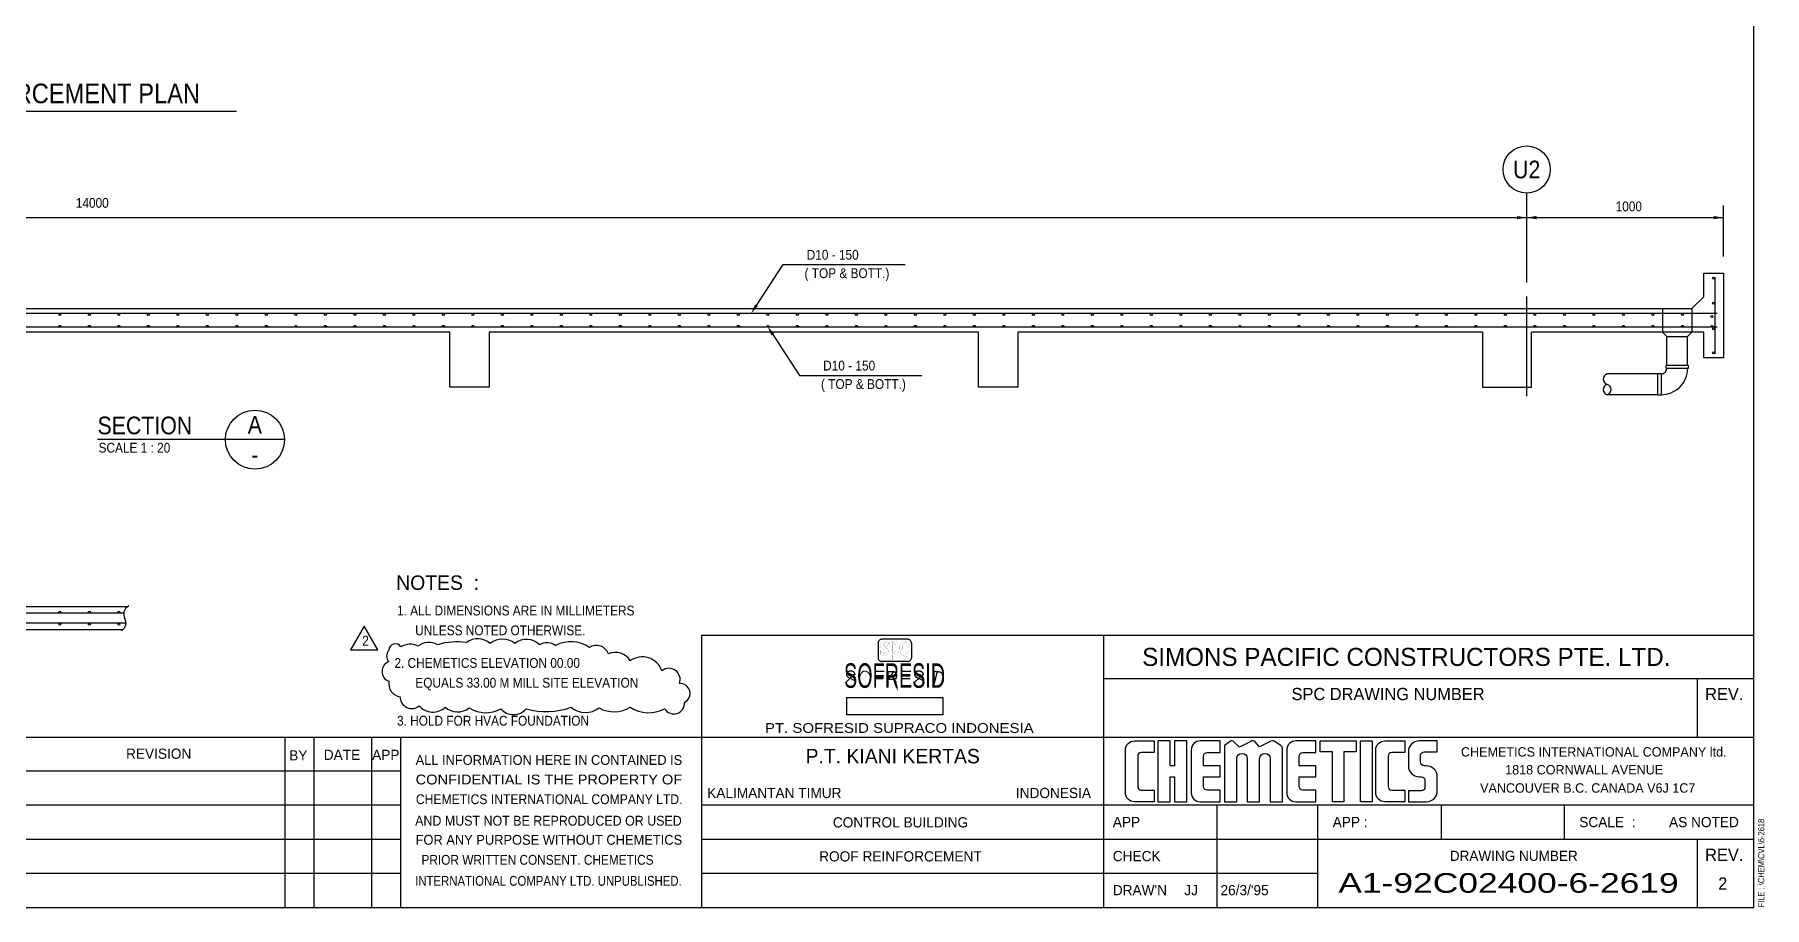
# Model space of a CAD drawing. Extents: x 150 to 41959, y 150 to 29473.
# Drawn here: x 19970 to 41959, y 150 to 11250 of the extents above; entities that cross this region are included whole.
import ezdxf
from ezdxf.enums import TextEntityAlignment as Align

# ---------------------------------------------------------------- set-up
doc = ezdxf.new("R2010")
doc.units = 0
doc.header["$LTSCALE"] = 500
for name, pattern in [('CENTER', [0]), ('HIDDEN', [0]), ('HIDDEN2', [0])]:
    doc.linetypes.add(name, pattern=pattern)
doc.layers.get('0').update_dxf_attribs({"linetype": 'CONTINUOUS'})
for name, color, linetype in [('AS', 6, 'CENTER'), ('BAR', 1, 'CONTINUOUS'), ('DIM', 2, 'CONTINUOUS'), ('FORM', 1, 'CONTINUOUS')]:
    doc.layers.add(name, color=color, linetype=linetype)

msp = doc.modelspace()

# ---------------------------------------------------------------- linework, layer by layer
at = {"color": 0}
for p, q in [((41187.27558617623, 7914.480502722369), (41187.27558617623, 8214.48050272236)), ((41187.27558617623, 8214.48050272236), (41437.27558617623, 8214.48050272236)), ((41437.27558617623, 8214.48050272236), (41437.27558617623, 7139.48050272236)), ((1837.275586176263, 7764.48050272236), (41037.27558617623, 7764.480502722369)), ((41037.27558617623, 7764.480502722369), (41187.27558617623, 7914.480502722369)), ((25249.77558617626, 7464.48050272236), (18624.77558617626, 7464.480502722357)), ((25249.77558617626, 6764.480502722342), (25249.77558617626, 7464.48050272236)), ((25749.77558617626, 7464.480502722363), (25749.77558617626, 6764.480502722342)), ((31968.52558617629, 7464.480502722365), (25749.77558617626, 7464.480502722363)), ((31968.52558617629, 6764.480502722342), (31968.52558617629, 7464.480502722365)), ((32468.52558617629, 7464.480502722365), (32468.52558617629, 6764.480502722342)), ((38374.77558617634, 7464.480502722367), (32468.52558617629, 7464.480502722365)), ((38374.77558617634, 7464.480502722367), (38374.77558617634, 6764.480502722342)), ((41187.27558617623, 7464.480502722369), (38999.77558617634, 7464.480502722369)), ((38999.77558617634, 6764.480502722342), (38999.77558617634, 7464.480502722369)), ((41187.27558617623, 7139.48050272236), (41187.27558617623, 7464.480502722369)), ((41437.27558617623, 7139.48050272236), (41187.27558617623, 7139.48050272236)), ((25749.77558617626, 6764.480502722342), (25249.77558617626, 6764.480502722342)), ((32468.52558617629, 6764.480502722342), (31968.52558617629, 6764.480502722342)), ((38374.77558617634, 6764.480502722342), (38999.77558617634, 6764.480502722342)), ((4062.275586176264, 3977.963091569843), (21158.76531534959, 3977.963091569847)), ((21086.29881067746, 3677.963091569829), (19249.77558617626, 3677.963091569828))]:
    msp.add_line(p, q, dxfattribs=at)
at = {"color": 0, "linetype": 'HIDDEN2'}
for p, q in [((40662.27558617626, 7764.48050272236), (40662.27558617626, 7464.480502722351)), ((41037.27558617626, 7764.48050272236), (41037.27558617626, 7464.480502722351))]:
    msp.add_line(p, q, dxfattribs=at)
at = {"color": 0, "linetype": 'HIDDEN'}
for p, q in [((40662.27558617626, 7464.480502722351), (40717.21744761225, 7409.538641286358)), ((40717.21744761225, 7047.009808894954), (40717.21744761225, 7409.538641286358)), ((40717.21744761225, 7409.538641286358), (40982.33372474028, 7409.538641286359)), ((41037.27558617626, 7464.480502722351), (40982.33372474028, 7409.538641286359)), ((40982.33372474028, 7047.009808894914), (40982.33372474028, 7409.538641286359)), ((40711.17037910678, 7004.822308894954), (40711.17037910678, 7047.009808894954)), ((40711.17037910678, 7047.009808894954), (40988.40844908082, 7047.009808894954)), ((40988.40844908082, 7047.009808894954), (40988.40844908082, 7004.822308894954)), ((40604.71744761225, 6934.509808894913), (39960.59712699214, 6934.509808894913)), ((40604.71744761225, 6663.346440389446), (40604.71744761225, 6940.556877400422)), ((40604.71744761225, 6940.556877400422), (40646.90494761225, 6940.556877400422)), ((40646.90494761225, 6940.556877400422), (40646.90494761225, 6663.346440389446)), ((40988.40844908082, 7004.822308894954), (40711.17037910678, 7004.822308894954)), ((40604.71744761225, 6669.393508894914), (39960.59712699214, 6669.393508894914)), ((40646.90494761225, 6663.346440389446), (40604.71744761225, 6663.346440389446))]:
    msp.add_line(p, q, dxfattribs=at)
at = {"color": 0}
msp.add_lwpolyline([(21168.68706444772, 3986.603260568746), (21127.48267415142, 3950.721190569244), (21104.7491639653, 3907.771490204653), (21104.06150840273, 3868.145337106069), (21115.01258660612, 3830.057863555222), (21127.19527771785, 3791.724201833842), (21130.20246088033, 3751.35948422366), (21113.62701523595, 3707.178843006404), (21076.57276740432, 3667.56527483359)], dxfattribs=at)
msp.add_lwpolyline([(24160.51795748747, 3725.583744971025), (23987.31287673058, 3425.583744971025), (24333.72303824436, 3425.583744971025)], close=True, dxfattribs=at)
at = {"color": 0, "linetype": 'HIDDEN'}
for centre, radius, start, end in [((39979.93175473549, 6868.230733894916), 69.04160783780539, 106.2627786709059, 253.7372213290951), ((40646.90494761225, 7004.822308894954), 70.3125, 270, 5.088887490341627e-14), ((40646.90494761225, 7004.822308894954), 335.4288, 270, 5.088887490341627e-14), ((39979.93175473549, 6735.672583894913), 69.04160783780802, 106.2627786709043, 253.7372213290945), ((39941.26249924878, 6735.672583894913), 69.04160783780802, 286.2627786709055, 73.73722132909573)]:
    msp.add_arc(centre, radius, start, end, dxfattribs=at)
at = {"layer": 'AS', "color": 0}
msp.add_line((38937.27558617626, 6650.116328805521), (38937.27558617626, 7920.065685733412), dxfattribs=at)
at = {"layer": 'BAR', "color": 0}
for p, q in [((41333.14479089761, 7189.480502722361), (41333.14479089761, 8164.480502722359)), ((41358.14479089761, 7701.980502722377), (1516.406381454915, 7701.980502722369)), ((41358.14479089762, 7526.980502722344), (1516.406381454915, 7526.98050272234)), ((21104.44880130909, 3890.463091569849), (3916.406381454916, 3890.463091569846)), ((21129.15173804483, 3765.463091569824), (3916.406381454915, 3765.463091569823))]:
    msp.add_line(p, q, dxfattribs=at)
for centre in [(41312.27558617626, 8151.980502722359), (20291.40638145492, 7689.480502722379), (20666.40638145492, 7689.480502722379), (21041.40638145492, 7689.480502722379), (21416.40638145492, 7689.480502722379), (21791.40638145492, 7689.480502722379), (22166.40638145492, 7689.480502722379), (22541.40638145492, 7689.480502722379), (22916.40638145492, 7689.480502722379), (23291.40638145492, 7689.480502722379), (23666.40638145492, 7689.480502722379), (24041.40638145492, 7689.480502722379), (24416.40638145492, 7689.480502722379), (24791.40638145492, 7689.480502722379), (25166.40638145492, 7689.480502722379), (25541.40638145492, 7689.480502722379), (25916.40638145492, 7689.480502722379), (26291.40638145492, 7689.480502722379), (26666.40638145492, 7689.480502722379), (27041.40638145492, 7689.480502722379), (27416.40638145492, 7689.480502722379), (27791.40638145492, 7689.480502722379), (28166.40638145492, 7689.480502722379), (28541.40638145492, 7689.480502722379), (28916.40638145492, 7689.480502722379), (29291.40638145492, 7689.480502722379), (29666.40638145492, 7689.480502722379), (30041.40638145492, 7689.480502722379), (30416.40638145492, 7689.480502722379), (30791.40638145492, 7689.480502722379), (31166.40638145492, 7689.480502722379), (31541.40638145492, 7689.480502722379), (31916.40638145492, 7689.480502722379), (32291.40638145492, 7689.480502722379), (32666.40638145492, 7689.480502722379), (33041.40638145492, 7689.480502722379), (33416.40638145492, 7689.480502722379), (33791.40638145492, 7689.480502722379), (34166.40638145492, 7689.480502722379), (34541.40638145492, 7689.480502722379), (34916.40638145492, 7689.480502722379), (35291.40638145492, 7689.480502722379), (35666.40638145492, 7689.480502722379), (36041.40638145492, 7689.480502722379), (36416.40638145492, 7689.480502722379), (36791.40638145492, 7689.480502722379), (37166.40638145492, 7689.480502722379), (37541.40638145492, 7689.480502722379), (37916.40638145492, 7689.480502722379), (38291.40638145492, 7689.480502722379), (38666.40638145492, 7689.480502722379), (39041.40638145492, 7689.480502722379), (39416.40638145492, 7689.480502722379), (39791.40638145492, 7689.480502722379), (40166.40638145492, 7689.480502722379), (40541.40638145492, 7689.480502722379), (40916.40638145492, 7689.480502722379), (41312.27558617626, 7835.313836055692), (20291.40638145492, 7539.480502722341), (20666.40638145492, 7539.480502722341), (21041.40638145492, 7539.480502722341), (21416.40638145492, 7539.480502722341), (21791.40638145492, 7539.480502722341), (22166.40638145492, 7539.480502722341), (22541.40638145492, 7539.480502722341), (22916.40638145492, 7539.480502722341), (23291.40638145492, 7539.480502722341), (23666.40638145492, 7539.480502722341), (24041.40638145492, 7539.480502722341), (24416.40638145492, 7539.480502722341), (24791.40638145492, 7539.480502722341), (25166.40638145492, 7539.480502722341), (25541.40638145492, 7539.480502722341), (25916.40638145492, 7539.480502722341), (26291.40638145492, 7539.480502722341), (26666.40638145492, 7539.480502722341), (27041.40638145492, 7539.480502722341), (27416.40638145492, 7539.480502722341), (27791.40638145492, 7539.480502722341), (28166.40638145492, 7539.480502722341), (28541.40638145492, 7539.480502722341), (28916.40638145492, 7539.480502722341), (29291.40638145492, 7539.480502722341), (29666.40638145492, 7539.480502722341), (30041.40638145492, 7539.480502722341), (30416.40638145492, 7539.480502722341), (30791.40638145492, 7539.480502722341), (31166.40638145492, 7539.480502722341), (31541.40638145492, 7539.480502722341), (31916.40638145492, 7539.480502722341), (32291.40638145492, 7539.480502722341), (32666.40638145492, 7539.480502722341), (33041.40638145492, 7539.480502722341), (33416.40638145492, 7539.480502722341), (33791.40638145492, 7539.480502722341), (34166.40638145492, 7539.480502722341), (34541.40638145492, 7539.480502722341), (34916.40638145492, 7539.480502722341), (35291.40638145492, 7539.480502722341), (35666.40638145492, 7539.480502722341), (36041.40638145492, 7539.480502722341), (36416.40638145492, 7539.480502722341), (36791.40638145492, 7539.480502722341), (37166.40638145492, 7539.480502722341), (37541.40638145492, 7539.480502722341), (37916.40638145492, 7539.480502722341), (38291.40638145492, 7539.480502722341), (38666.40638145492, 7539.480502722341), (39041.40638145492, 7539.480502722341), (39416.40638145492, 7539.480502722341), (39791.40638145492, 7539.480502722341), (40166.40638145492, 7539.480502722341), (40541.40638145492, 7539.480502722341), (40916.40638145492, 7539.480502722341), (41291.40638145493, 7664.48050272237), (41291.40638145492, 7539.480502722341), (41312.27558617626, 7508.119256627668), (41312.27558617626, 7201.98050272236), (20291.40638145492, 3902.963091569849), (20291.40638145492, 3752.963091569824), (20666.40638145492, 3902.963091569849), (20666.40638145492, 3752.963091569824), (21041.40638145492, 3902.963091569849), (21041.40638145492, 3752.963091569824)]:
    msp.add_circle(centre, 12.5, dxfattribs=at)
at = {"layer": 'DIM', "color": 0}
for p, q in [((17562.14218187347, 10275.91040276685), (22537.75241475295, 10275.91040276685)), ((38937.27558617626, 8096.447580206544), (38937.27558617626, 9234.458336071148)), ((41437.27558617626, 8428.054249203167), (41437.27558617626, 9076.353058249619)), ((3937.275586176263, 8922.008382030248), (38937.27558617626, 8922.008382030248)), ((38937.27558617626, 8922.008382030246), (41437.27558617626, 8922.008382030244)), ((29146.2996854236, 7805.815986822814), (29485.32074656181, 8324.865856219698)), ((29485.32074656181, 8324.865856219694), (31038.30344752069, 8324.865856219694)), ((29355.54471824583, 7434.485968643269), (29694.56577938403, 6915.436099246385)), ((29694.56577938403, 6915.436099246389), (31247.54848034291, 6915.436099246389)), ((23145.47611794033, 6099.195534131731), (20770.47611794036, 6099.195534131731))]:
    msp.add_line(p, q, dxfattribs=at)
msp.add_lwpolyline([(25092.19590759807, 3490.215251235187, 0.3003780557165286), (24841.8943132544, 3472.346211922182, 0.2669541862038074), (24627.35015943792, 3463.411766905989, 0.7724381192157396), (24475.38140420736, 3418.739243263787, 0.4269539126121379), (24475.38140420736, 3275.787301961298, 0.7049765047897139), (24475.38140420736, 3025.62142334202, 0.4266688699599962), (24618.41087270812, 2829.062513381135, 0.6452864390875871), (24859.77308245266, 2712.914056407844, 0.4189865758567213), (25190.52864884184, 2695.04501709484, 0.3521471233130596), (25494.46625717229, 2686.110572078646, 0.2748381893966583), (25896.73650887719, 2677.176052422144, 0.4681794825138518), (26218.55278853657, 2677.176052422144, 0.1577342880766437), (26790.67056467029, 2695.04501709484, 0.3391265874807496), (27148.24418698753, 2686.110572078646, 0.2638735107325644), (27541.57515196262, 2695.04501709484, 0.276835198223884), (27979.60284419471, 2677.176052422144, 0.8085075900956892), (28229.90434066904, 2757.586505409737, 0.8317352039918332), (28167.32903995246, 2998.817939012823, 0.7590355186934195), (27943.84550153686, 3159.638844988006, 0.5091337031428722), (27541.57515196262, 3284.721821617801, 0.3887762156125421), (27264.45559956023, 3374.066794261895, 0.4888178532274101), (27023.0933898157, 3454.477247249487, 0.2822153957428177), (26594.00508218274, 3481.280731578684, 0.2796560905458511), (26388.40021509606, 3490.215251235187, 0.3718653281918703), (26075.52332003581, 3508.084215907881, 0.3370235507327127), (25762.64642497556, 3508.084215907881, 0.3521472821067212), (25458.7088166451, 3517.018735564384, 0.1166813310357719), (25092.19590759807, 3490.215251235187, 6.499683100870366)], format="xyb", dxfattribs=at)
for centre, radius in [((38937.27558617626, 9534.458336071148), 300), ((22770.47611794036, 6099.195534131731), 375)]:
    msp.add_circle(centre, radius, dxfattribs=at)
for points in [[(38812.27558617626, 8942.84171536358), (38812.27558617626, 8901.175048696909), (38937.27558617626, 8922.008382030244)], [(39062.27558617626, 8942.84171536358), (39062.27558617626, 8901.175048696909), (38937.27558617626, 8922.008382030244)], [(41312.27558617626, 8942.84171536358), (41312.27558617626, 8901.175048696909), (41437.27558617626, 8922.008382030244)], [(29163.60559944035, 7794.217145595218), (29128.99377140687, 7817.41482805041), (29076.70663805803, 7701.980502722372)], [(29372.85063226257, 7446.084809870865), (29338.23880422909, 7422.887127415674), (29285.95167088025, 7538.321452743711)]]:
    msp.add_solid(points, dxfattribs=at)
at = {"layer": 'FORM', "color": 0}
for p, q in [((41826.22377622378, 150), (41826.22377622378, 29472.55861597997)), ((28451.66915674178, 3611.9259232), (41826.22377622378, 3611.9259232)), ((28451.66915674178, 150.0000000000028), (28451.66915674178, 3611.9259232)), ((33564.12079957951, 3059.9259232), (41826.22377622378, 3059.9259232)), ((41109.1628892799, 2313.703702000001), (41109.1628892799, 3059.9259232)), ((23150, 2313.703701999996), (23150, 149.9999999999892)), ((23518, 2313.703701999996), (23518, 149.9999999999892)), ((24254, 2313.703701999996), (24254, 149.9999999999892)), ((24622, 2313.703701999996), (24622, 149.9999999999892)), ((24622.00000000001, 1880.962961600002), (150, 1880.962961600002)), ((24622.00000000001, 1448.222221200001), (150, 1448.222221200003)), ((36284.59783157537, 1448.222221199999), (28451.66915674178, 1448.222221200001)), ((34996.59783157537, 1448.2222212), (34996.59783157537, 150)), ((41826.22377622378, 1448.222221199999), (36284.59783157538, 1448.2222212)), ((37848.59783157538, 1448.222221199999), (37848.59783157537, 1015.4814808)), ((39412.59783157538, 1448.222221199981), (39412.59783157537, 1015.481480799982)), ((24622.00000000001, 1015.481480800002), (150, 1015.481480800004)), ((36284.59783157537, 1015.4814808), (28451.66915674178, 1015.481480800002)), ((41826.22377622378, 1015.4814808), (36284.59783157538, 1015.4814808)), ((41109.1628892799, 150), (41109.1628892799, 1015.4814808)), ((24622.00000000001, 582.7407404000019), (150, 582.7407404000019)), ((36284.59783157537, 582.7407404000016), (28451.66915674178, 582.7407404000019)), ((150, 150), (41826.22377622378, 150))]:
    msp.add_line(p, q, dxfattribs=at)
at = {"layer": 'FORM', "color": 0, "linetype": 'CONTINUOUS'}
for p, q in [((33564.12079957951, 150), (33564.12079957951, 3611.9259232)), ((150, 2313.703702000001), (41826.22377622378, 2313.703702)), ((36284.59783157537, 150), (36284.59783157538, 1448.2222212))]:
    msp.add_line(p, q, dxfattribs=at)
at = {"layer": 'FORM', "color": 0}
for points in [[(30741.34106204944, 3559.66081411549, 0.4142135623730951), (30691.72856204892, 3510.048314115478, 0.4142135623730951)], [(31116.97856204916, 3510.048314115478, 0.4142135623730951), (31067.36606204937, 3559.66081411549, 0.4142135623730951)], [(30691.72856204892, 3325.773314115498, 0.4142135623730951), (30741.34106204944, 3276.160814115486, 0.4142135623730951)], [(31067.36606204937, 3276.160814115486, 0.4142135623730951), (31116.97856204916, 3325.773314115498, 0.4142135623730951)]]:
    msp.add_lwpolyline(points, format="xyb", dxfattribs=at)
at = {"layer": 'FORM', "color": 0, "const_width": 1.4175}
for points in [[(30770.2812656287, 3532.672896380621, 0.3495969337888795), (30719.12791406354, 3497.981653934142, 0.3495969337888795)], [(30822.08698487881, 3519.427798184337, 0.1543806681393017), (30770.2812656287, 3532.672896380621, 0.1543806681393017)], [(30904.40802019799, 3532.232297375198, 0.0836388900837488), (30872.21872533406, 3520.687847589546, 0.0836388900837488)], [(30917.08279764349, 3530.60414024127, 0.153806305593043), (30904.40802019799, 3532.232297375198, 0.153806305593043)], [(30944.43116895051, 3509.933263319557, 0.1496496585383769), (30925.87915021937, 3526.538203209624, 0.1496496585383769)], [(31030.12543044457, 3533.088853851781, 0.3321280802567386), (30969.75184762483, 3468.172882646844, 0.3321280802567386)], [(31092.51519157766, 3480.122088378415, 0.3264943082172232), (31030.02017465402, 3533.069588626098, 0.3381523633448678)], [(30719.12791406354, 3497.981653934142, 0.2649801583849902), (30728.26076328271, 3458.367341072711, 0.2649801583849902)], [(30719.07607739264, 3371.207068925117, 0.1507659401117336), (30771.98634145749, 3357.117397040032, 0.1507659401117336)], [(30726.20146784317, 3412.88749523634, 0.4250661347447238), (30779.70300111116, 3385.043164178536, 0.4250661347447238)], [(30816.76654137988, 3474.958615452864, 0.3936342458865036), (30764.32707075434, 3505.048388506578, 0.6434168220046662), (30758.36123170517, 3488.400983886334, 0.6434168220046662)], [(30771.98634145749, 3357.117397040032, 0.3495969337888795), (30823.13969302192, 3391.808639486465, 0.3495969337888795)], [(30779.5279745245, 3385.01111219531, 0.5793255295406635), (30784.15256927834, 3401.389309534319, 0.6390955371477732)], [(30823.13969302192, 3391.808639486465, 0.26498015838499), (30814.00684380348, 3431.422952347942, 0.26498015838499)], [(30833.42746475679, 3306.549135398667, 0.2070934758033776), (30836.7812253338, 3314.299078899115, 0.2070934758033776)], [(30904.52745328072, 3358.943766647247, 0.03183303762056458), (30871.47838902307, 3358.895229686471, 0.03111850976689751)], [(30880.03400348386, 3511.283575825758, 0.02651416550264952), (30871.53770967049, 3509.289923748941, 0.02436190330876967)], [(30872.21872533406, 3387.532756146323, 0.6137777311781937), (30894.75811275185, 3376.088646389656, 0.6137777311781937)], [(30872.21872533406, 3314.110064033469, 0.2073920117712924), (30875.58136411605, 3306.351793122225, 0.2073920117712924)], [(30890.1738254404, 3509.981050118598, 0.153806305593043), (30880.03400348386, 3511.283575825713, 0.153806305593043)], [(30894.75811275185, 3376.08864638952, 0.08738750665258899), (30899.15890133776, 3380.669928916599, 0.08738750665258899)], [(30912.05252248616, 3493.444348581228, 0.1496496585383769), (30897.21090750096, 3506.728300493263, 0.1496496585383769)], [(30899.12470916312, 3380.636074211419, 0.3412580951651618), (30912.05252248616, 3493.444348581228, 0.3412580951651618)], [(30904.52745328072, 3358.943766647247, 0.2130920374431803), (30926.52550913332, 3367.166875967872, 0.2130920374431803)], [(30926.52550913332, 3367.166875967872, 0.3472229159864206), (30944.43116895051, 3509.933263319557, 0.3472229159864206)], [(30969.75184762483, 3468.172882646844, 0.0541372380082049), (30976.93788236571, 3396.348108040605, 0.0541372380082049)], [(30976.93788236571, 3396.348108040605, 0.04789211180493934), (30979.36773273101, 3388.592010117976, 0.04789211180493934)], [(30984.57110033411, 3376.261131312425, 0.1501865236582836), (30992.59405636254, 3366.686564459872, 0.1501865236582836)], [(30992.59405636254, 3366.686564459872, 0.3383571074634022), (31057.03445633113, 3371.679834212513, 0.3383571074634022)], [(31010.32057709523, 3496.990674506072, 0.1143888711505439), (31014.812381388, 3394.164898761131, 0.1178390781703009)], [(31054.55080486423, 3502.478666843866, 0.5991376851060016), (31010.32057709523, 3496.990674506072, 0.7955520369033527)], [(31014.812381388, 3394.164898761131, 0.4476033871394089), (31044.61619899518, 3389.796371934529, 0.4476033871394089)], [(31044.61619899518, 3389.796371934529, 0.09879852695169625), (31079.56472321308, 3420.376059720651, 0.09879852695169625)], [(31054.55080486423, 3480.122088378415, 1.225977628630325), (31092.51519157766, 3480.122088378415, 1.225977628630325)], [(31054.55080486423, 3480.122088378415, 0.1015183736457274), (31054.55080486423, 3502.478666843866, 0.1015183736457274)], [(31057.03445633113, 3371.679834212513, 0.07167102148497505), (31089.32192540593, 3417.806338057938, 0.07167102148497505)]]:
    msp.add_lwpolyline(points, format="xyb", dxfattribs=at)
at = {"layer": 'FORM', "color": 0}
for points in [[(31067.36606204937, 3559.66081411549), (30741.34106204944, 3559.66081411549)], [(30691.72856204892, 3510.048314115478), (30691.72856204892, 3325.773314115498)], [(31116.97856204916, 3510.048314115478), (31116.97856204916, 3325.773314115498)], [(31067.36606204937, 3276.160814115486), (30741.34106204944, 3276.160814115486)]]:
    msp.add_lwpolyline(points, dxfattribs=at)
for points, const_width in [([(30821.7559491102, 3520.21325076695), (30816.79738587697, 3474.958615452864)], 1.4175), ([(30872.21872533406, 3533.602798184314), (30825.61666459584, 3504.924606961061)], 1.4175), ([(30872.21872533406, 3534.021196815014), (30872.21872533406, 3520.23665142757)], 1.4175), ([(30917.08279764349, 3530.60414024127), (30925.87915021937, 3526.538203209624)], 1.4175), ([(30727.24111163476, 3412.539737457122), (30718.75489893133, 3412.615303276437)], 1.4175), ([(30719.46328700648, 3413.28346034485), (30719.42847128299, 3370.634321058345)], 1.4175), ([(30728.2414980407, 3458.421262139121), (30740.58073487901, 3445.009048184341)], 1.4175), ([(30740.74616889044, 3444.781245236312), (30784.30333073408, 3401.243259234855)], 1.4175), ([(30801.83832480758, 3445.009048184341), (30758.28116296467, 3488.547034185798)], 1.4175), ([(30814.02610904548, 3431.369031281532), (30801.80571665329, 3445.02512178375)], 1.4175), ([(30826.1499753338, 3505.252798184314), (30836.92084504652, 3495.283446188308)], 1.4175), ([(30826.1499753338, 3299.715298184322), (30833.42746475679, 3306.549135398667)], 1.4175), ([(30882.66493539119, 3299.715298184322), (30826.1499753338, 3299.715298184322)], 1.4175), ([(30836.7812253338, 3495.412676055288), (30836.7812253338, 3314.299078899115)], 1.4175), ([(30872.21872533406, 3509.485158643532), (30872.21872533406, 3387.532756146323)], 1.4175), ([(30872.21872533406, 3358.942442275896), (30872.21872533406, 3314.110064033469)], 1.4175), ([(30882.66493539119, 3299.715298184322), (30875.58136411605, 3306.351793122225)], 1.4175), ([(30890.1738254404, 3509.981050118598), (30897.21090750096, 3506.728300493263)], 1.4175), ([(30979.36773273101, 3388.592010117976), (30984.57110033411, 3376.261131312425)], 1.4175), ([(31079.56472321308, 3420.376059720651), (31089.32192540593, 3417.806338057938)], 1.4175), ([(30399.93741768118, 3106.270840960509), (30399.93741768118, 3106.270840960509), (30398.33152710049, 3112.698109164206), (30396.61843909704, 3118.420739307897), (30394.79497531207, 3123.500029648597), (30392.85795738393, 3127.997278443457), (30390.80420695315, 3131.973783949582), (30388.63054565951, 3135.490844423988), (30386.33379514282, 3138.609758123824), (30383.91077704288, 3141.391823306106), (30381.35869825488, 3143.889873230604), (30378.67630669786, 3146.122881167288), (30375.86273554549, 3148.101355388884), (30372.91711797367, 3149.835804167936), (30369.83858715609, 3151.336735777171), (30366.62627626716, 3152.614658489177), (30363.27931848206, 3153.68008057659), (30359.79684697374, 3154.543510312136), (30356.18365336264, 3155.213509991985), (30352.46716304461, 3155.690858006677), (30348.68045985928, 3155.97438677038), (30344.85662764779, 3156.062928697305), (30341.02875025052, 3155.955316201529), (30337.22991150859, 3155.650381697218), (30333.49319526166, 3155.146957598539), (30329.85168535012, 3154.443876319659), (30326.33425187957, 3153.541851385229), (30322.95291001571, 3152.449120762106), (30319.71546118654, 3151.175803527588), (30316.62970682297, 3149.732018759108), (30313.70344835447, 3148.127885534007), (30310.94448720975, 3146.373522929629), (30308.36062481973, 3144.479050023313), (30305.95966261314, 3142.45458589245), (30303.74814993917, 3140.30937392505), (30301.72762781946, 3138.049154751446), (30299.89838519756, 3135.678793312776), (30298.26071101412, 3133.203154549995), (30296.81489421197, 3130.627103404198), (30295.56122373175, 3127.955504816431), (30294.49998851629, 3125.19322372765), (30293.63147750697, 3122.345125078994), (30292.95687054906, 3119.419771166634), (30292.48091110636, 3116.440513707551), (30292.2092335422, 3113.434401773942), (30292.14747222428, 3110.428484437956), (30292.30126151812, 3107.44981077179), (30292.6762357885, 3104.525429847639), (30293.27802940312, 3101.682390737654), (30294.11227672605, 3098.947742513986), (30295.18157823474, 3096.3417881973), (30296.47639884785, 3093.857846601817), (30297.98416959672, 3091.482490490319), (30299.69232150976, 3089.202292625544), (30301.58828561831, 3087.003825770229), (30303.65949295152, 3084.873662687063), (30305.89337454, 3082.798376138829), (30308.27736141361, 3080.764538888264), (30310.80001629085, 3078.761739961522), (30313.45442864691, 3076.791633438519), (30316.23481964413, 3074.858889662722), (30319.13541044629, 3072.968178977511), (30322.15042221648, 3071.124171726263), (30325.27407611775, 3069.331538252357), (30328.50059331319, 3067.594948899217), (30331.82419496731, 3065.919074010265), (30335.23604427388, 3064.305827128931), (30338.71507255823, 3062.746094599027), (30342.23715317636, 3061.228005964416), (30345.77815948502, 3059.739690768959), (30349.31396484022, 3058.269278556521), (30352.82044259872, 3056.804898870963), (30356.27346611797, 3055.334681256194), (30359.64890875254, 3053.84675525603), (30362.92671312473, 3052.329412579014), (30366.10309891181, 3050.771593592584), (30369.17835505516, 3049.162400828812), (30372.15277049687, 3047.490936819725), (30375.02663417905, 3045.746304097396), (30377.80023504307, 3043.917605193941), (30380.47386203176, 3041.993942641433), (30383.04780408504, 3039.964418971898), (30385.5188346875, 3037.821769206733), (30387.86966548502, 3035.573258324588), (30390.07949266521, 3033.229783793389), (30392.12751241645, 3030.802243081019), (30393.99292092491, 3028.301533655452), (30395.65491437967, 3025.73855298457), (30397.09268896764, 3023.124198536346), (30398.28544087719, 3020.469367778618), (30399.21792842503, 3017.781682452472), (30399.89715845146, 3015.05566139091), (30400.33569992735, 3012.282547700137), (30400.54612182063, 3009.453584486222), (30400.54099310361, 3006.56001485528), (30400.33288274423, 3003.593081913517), (30399.93435971334, 3000.544028767002), (30399.35799298106, 2997.404098521896), (30398.61599034044, 2994.174361465196), (30397.71911487402, 2990.895196607574), (30396.67776848797, 2987.616810140492), (30395.50235308922, 2984.389408255505), (30394.20327058393, 2981.26319714412), (30392.79092287758, 2978.288382997892), (30391.27571187634, 2975.515172008239), (30389.66803948712, 2972.993770366805), (30387.9756349044, 2970.76085972891), (30386.19553647292, 2968.79902360571), (30384.32210982788, 2967.07732097217), (30382.34972060378, 2965.564810803256), (30380.27273443364, 2964.230552074026), (30378.08551695195, 2963.043603759446), (30375.78243379318, 2961.973024834482), (30373.3578505911, 2960.987874274191), (30370.80933541944, 2960.064476032142), (30368.14726610461, 2959.208213976411), (30365.38522291445, 2958.43173695372), (30362.53678611389, 2957.747693810746), (30359.61553597077, 2957.168733394213), (30356.63505275003, 2956.707504550799), (30353.60891671877, 2956.376656127271), (30350.55070814411, 2956.188836970217), (30347.47477780326, 2956.152512077154), (30344.3985585203, 2956.259411048235), (30341.34025363088, 2956.497079634449), (30338.3180664721, 2956.853063586699), (30335.35020037886, 2957.314908655929), (30332.4548586868, 2957.870160593132), (30329.65024473157, 2958.506365149254), (30326.95456185026, 2959.21106807515), (30324.38187187723, 2959.973858397064), (30321.92967065199, 2960.792498242075), (30319.59131250984, 2961.666793012604), (30317.36015179046, 2962.596548110936), (30315.22954283133, 2963.581568939493), (30313.19283996924, 2964.621660900606), (30311.24339754166, 2965.716629396605), (30309.37456988755, 2966.866279829913), (30307.57727941742, 2968.075120379184), (30305.83272083237, 2969.366470328453), (30304.11965690797, 2970.768351738128), (30302.41685041834, 2972.308786668567), (30300.70306413906, 2974.015797180176), (30298.95706084495, 2975.917405333315), (30297.15760331088, 2978.041633188389), (30295.28345431096, 2980.416502805805), (30293.32974999194, 2983.068122702401), (30291.35711998239, 2986.014947221214), (30289.44256728279, 2989.273517161758), (30287.66309489216, 2992.860373323641), (30286.09570581099, 2996.792056506286), (30284.81740303902, 3001.085107509301), (30283.90518957673, 3005.7560671322), (30283.43606842315, 3010.8214761745), (30395.79514748545, 3124.404227590015), (30385.29153377455, 3144.331026083968), (30361.25157281637, 3156.586007157751), (30328.48325680312, 3156.586007157751), (30303.92551207111, 3143.733222129152), (30291.57267059415, 3123.208619680384), (30291.57267059415, 3097.503049623186), (30306.81030738557, 3080.465636910834), (30330.85026834375, 3065.221636062973), (30360.73378904181, 3054.16226289882), (30384.10802800423, 3041.209843877744), (30401.12092345149, 3020.784875421453), (30401.12092345149, 2998.466861108239), (30390.54334063036, 2969.772271276919), (30374.71395095341, 2960.406675984781), (30350.74795910547, 2954.528270429058), (30325.59846148794, 2958.613264120334), (30308.58556604141, 2966.285081540503), (30296.30669367467, 2977.444088697133), (30284.02782130867, 2996.773083236224), (30283.43606842315, 3010.8214761745)], 14.0625), ([(30659.06481244962, 2943.193837850652), (30659.06481244962, 3151.448072561346), (30771.90764168914, 3151.448072561346)], 16.875), ([(30818.1148081239, 3149.98831067934), (30818.1148081239, 3149.98831067934), (30843.07808391965, 3149.780423905362), (30862.64687588843, 3149.19192607132), (30877.55979666178, 3148.275560909281), (30888.55545887124, 3147.084072151268), (30896.37247514835, 3145.670203529301), (30901.74945812393, 3144.086698775357), (30905.42502043096, 3142.386301621458), (30908.13777470027, 3140.621755799669), (30910.50536890686, 3138.836776862594), (30912.66159240182, 3137.038967645743), (30914.61926987973, 3135.22690280521), (30916.39122603516, 3133.399156997133), (30917.9902855634, 3131.554304877558), (30919.42927315901, 3129.690921102714), (30920.72101351656, 3127.807580328602), (30921.87833133063, 3125.902857211407), (30922.91254717344, 3123.974138415873), (30923.82896512496, 3122.014058641038), (30924.63138514355, 3120.014064594683), (30925.32360718757, 3117.965602984499), (30925.90943121392, 3115.860120518267), (30926.39265718168, 3113.689063903633), (30926.77708504704, 3111.443879848378), (30927.06651476907, 3109.116015060193), (30927.2652212792, 3106.702301592362), (30927.37937940398, 3104.221112880362), (30927.41563894448, 3101.696207705357), (30927.3806497025, 3099.151344848372), (30927.28106147694, 3096.61028309048), (30927.12352407031, 3094.096781212751), (30926.91468728296, 3091.634597996257), (30926.66120091523, 3089.247492222069), (30926.36908147539, 3086.954312531373), (30926.04181229978, 3084.754267005759), (30925.68224343264, 3082.641653586928), (30925.29322491679, 3080.610770216584), (30924.87760679648, 3078.65591483643), (30924.43823911523, 3076.771385388168), (30923.97797191658, 3074.951479813502), (30923.49965524478, 3073.190496054179), (30922.99956839194, 3071.481068945753), (30922.44770765316, 3069.809180899905), (30921.8074985714, 3068.15915122212), (30921.04236669108, 3066.515299217975), (30920.11573755441, 3064.861944193002), (30918.99103670581, 3063.183405452686), (30917.63168968897, 3061.464002302649), (30916.00112204684, 3059.688054048378), (30913.93894489153, 3057.859678706576), (30910.78951160595, 3056.062189138368), (30905.77336113926, 3054.398696916008), (30898.1110324428, 3052.972313611793), (30887.02306446645, 3051.886150797976), (30871.72999616083, 3051.243320046764), (30851.45236647583, 3051.1469329305), (30825.41071436277, 3051.700101021437), (30892.53273324281, 3149.98831067934), (30910.52919236751, 3140.743408449419), (30923.17537504929, 3126.146139205879), (30928.03929541766, 3110.089177995645), (30927.06653189376, 3088.193239172655), (30923.66178249864, 3072.622818646199), (30919.28426957962, 3060.458462567534), (30903.23333750272, 3049.267257771829), (30825.41071436277, 3051.700101021437)], 16.875), ([(30818.60121557326, 2943.193837850652), (30818.60121557326, 3149.98831067934)], 16.875), ([(30985.91993238439, 3151.448072561346), (31111.89530038097, 3151.448072561346)], 16.875), ([(30994.18855077307, 3154.854067093869), (30994.18855077307, 2955.844804528409)], 16.875), ([(31268.99971763338, 3106.196572864031), (31268.99971763338, 3106.196572864031), (31268.86339532863, 3109.468207228395), (31268.45632830952, 3112.708954044013), (31267.78136641802, 3115.910735633873), (31266.84135949905, 3119.065474321054), (31265.63915739386, 3122.165092428544), (31264.1776099466, 3125.201512279467), (31262.45956699928, 3128.166656196812), (31260.48787839533, 3131.052446503657), (31258.26919393582, 3133.849538376183), (31255.82536325234, 3136.543518403381), (31253.18203593557, 3139.118706027296), (31250.36486157548, 3141.559420689976), (31247.39948976127, 3143.849981833604), (31244.31157008509, 3145.97470890027), (31241.1267521347, 3147.917921332022), (31237.87068550224, 3149.663938570951), (31234.56521981858, 3151.19969343997), (31231.21700488479, 3152.522572285182), (31227.8288905443, 3153.632574833467), (31224.40372663983, 3154.529700811748), (31220.9443630141, 3155.213949946859), (31217.45364951054, 3155.685321965724), (31213.93443597186, 3155.943816595267), (31210.38957224079, 3155.989433562366), (31206.82459983579, 3155.822647845083), (31203.25582697038, 3155.445835426202), (31199.70225353533, 3154.86184753969), (31196.18287941991, 3154.073535419605), (31192.71670451341, 3153.083750299823), (31189.32272870658, 3151.895343414402), (31186.01995188798, 3150.511165997308), (31182.8273739469, 3148.934069282462), (31179.76399470787, 3147.167696422333), (31176.84881372403, 3145.218858242891), (31174.1008304845, 3143.095157488473), (31171.53904447765, 3140.804196903503), (31169.18245519188, 3138.353579232456), (31167.05006211483, 3135.75090721962), (31165.1608647349, 3133.003783609468), (31163.53386254119, 3130.119811146336), (31162.18441344896, 3127.109601982978), (31161.11330908676, 3123.9958059051), (31160.3176995122, 3120.804082106828), (31159.79473478216, 3117.560089782195), (31159.54156495205, 3114.289488125281), (31159.5553400795, 3111.017936330166), (31159.83321022064, 3107.771093590885), (31160.37232543237, 3104.574619101516), (31161.17395236794, 3101.449420340863), (31162.25582406329, 3098.397397926795), (31163.63979015001, 3095.415700761817), (31165.34770026043, 3092.501477748523), (31167.40140402759, 3089.65187778955), (31169.82275108382, 3086.864049787403), (31172.6335910607, 3084.135142644676), (31175.85577358983, 3081.462305263961), (31179.49943186028, 3078.841736227481), (31183.52783328006, 3076.265832836419), (31187.89252881248, 3073.726042071633), (31192.54506942158, 3071.213810913845), (31197.43700607065, 3068.720586344001), (31202.51988972447, 3066.237815342823), (31207.74527134632, 3063.756944891214), (31213.06470190026, 3061.269421969986), (31218.42925732559, 3058.764476092814), (31223.7881134664, 3056.222466905013), (31229.08997114206, 3053.621536584672), (31234.28353117339, 3050.939827309925), (31239.31749437903, 3048.155481258949), (31244.14056157981, 3045.246640609833), (31248.70143359436, 3042.191447540712), (31252.94881124352, 3038.968044229717), (31256.83614526857, 3035.560908452556), (31260.3358861015, 3031.979860375271), (31263.42523409472, 3028.241055761385), (31266.08138960143, 3024.360650374468), (31268.28155297477, 3020.354799978089), (31270.00292456866, 3016.239660335862), (31271.22270473552, 3012.031387211267), (31271.91809382854, 3007.746136367963), (31272.08085862291, 3003.40671597079), (31271.76103157978, 2999.062543790081), (31271.02321158014, 2994.769689997532), (31269.9319975072, 2990.584224764792), (31268.55198824193, 2986.562218263465), (31266.94778266825, 2982.759740665245), (31265.18397966644, 2979.232862141783), (31263.3251781204, 2976.037652864728), (31261.41856056271, 2973.215452722583), (31259.44164413592, 2970.7486804714), (31257.35452963414, 2968.605024584043), (31255.11731785079, 2966.752173533281), (31252.69010957851, 2965.157815792066), (31250.0330056129, 2963.789639833261), (31247.10610674662, 2962.615334129681), (31243.86951377306, 2961.602587154187), (31240.30201045313, 2960.724155830452), (31236.45711241767, 2959.97307088502), (31232.40701826359, 2959.347431495292), (31228.22392658778, 2958.845336838534), (31223.98003598788, 2958.464886092146), (31219.74754506079, 2958.204178433483), (31215.59865240412, 2958.061313039856), (31211.60555661405, 2958.034389088665), (31207.82319829374, 2958.125307152171), (31204.23748606114, 2958.351173382528), (31200.81707053975, 2958.732895326797), (31197.53060235449, 2959.291380532125), (31194.34673212815, 2960.047536545575), (31191.23411048419, 2961.022270914249), (31188.16138804683, 2962.236491185207), (31185.09721543957, 2963.7111049056), (31182.02085141308, 2965.457437002409), (31178.95398723191, 2967.448481922487), (31175.92892228564, 2969.647651492472), (31172.97795596602, 2972.01835753914), (31170.13338766334, 2974.524011889219), (31167.42751676862, 2977.12802636944), (31164.8926426729, 2979.793812806487), (31162.56106476791, 2982.484783027088), (31160.46049095672, 2985.185414829733), (31158.60026320148, 2987.964449899858), (31156.98513197491, 2990.911695894614), (31155.61984775119, 2994.11696047115), (31154.50916100523, 2997.670051286662), (31153.65782221121, 3001.660775998301), (31153.07058184186, 3006.178942263217), (31152.75219037282, 3011.314357738605), (31268.99971763338, 3114.954934410128), (31263.16303374112, 3131.985046903277), (31238.35707582617, 3151.93461324517), (31210.63277596546, 3158.260131541705), (31181.44925375742, 3150.961461962255), (31160.53445268696, 3131.498436304185), (31157.61611074046, 3103.76365969911), (31171.23505694687, 3080.894639508518), (31212.57830301398, 3061.431613850449), (31256.83994240022, 3040.995436909464), (31277.7547948455, 3008.39490388986), (31263.64944119047, 2971.901765738643), (31247.59850911356, 2960.223950343801), (31209.17360499221, 2956.817955811324), (31185.3404106019, 2960.710560942938), (31160.0480452376, 2982.606429850615), (31153.23854644809, 2996.717088495019), (31152.75219037282, 3011.314357738605)], 16.875), ([(31332.71703849238, 3169.937877021233), (31332.71703849238, 2943.193837850652)], 16.875), ([(31397.40707150119, 3150.474921278477), (31397.40707150119, 3150.474921278477), (31413.68337668606, 3150.34266519266), (31427.34485241523, 3149.964270188696), (31438.71781794948, 3149.367296146796), (31448.12859255031, 3148.579302947031), (31455.90349547926, 3147.627850469611), (31462.36884599708, 3146.540498594698), (31467.85096336458, 3145.344807202458), (31472.676166844, 3144.068336173053), (31477.11884328888, 3142.729300403574), (31481.24564993046, 3141.30853485873), (31485.07131159273, 3139.77752952011), (31488.61055309968, 3138.107774369304), (31491.87809927604, 3136.270759387993), (31494.88867494507, 3134.237974557767), (31497.6570049315, 3131.980909860216), (31500.1978140586, 3129.471055276975), (31502.52606463906, 3126.691146413317), (31504.65766893027, 3123.668901369286), (31506.6087766783, 3120.443283868475), (31508.39553762923, 3117.053257634519), (31510.03410152768, 3113.537786391147), (31511.54061811973, 3109.935833861949), (31512.93123715146, 3106.286363770654), (31514.22210836823, 3102.628339840806), (31515.4258982118, 3098.989480149715), (31516.54133991393, 3095.352520188875), (31517.56368340063, 3091.688949803268), (31518.48817860006, 3087.970258838062), (31519.31007543896, 3084.167937138239), (31520.02462384477, 3080.253474548921), (31520.62707374495, 3076.198360915135), (31521.11267506622, 3071.974086081912), (31521.47683610525, 3067.563385609095), (31521.7155986356, 3062.993977915233), (31521.82516279933, 3058.304827133646), (31521.8017287392, 3053.534897397697), (31521.64149659726, 3048.723152840615), (31521.34066651703, 3043.908557595808), (31520.89543863982, 3039.13007579655), (31520.30201310914, 3034.42667157616), (31519.55817337436, 3029.830656643856), (31518.6680361148, 3025.347733012371), (31517.63730131712, 3020.976950270427), (31516.47166896943, 3016.717358006657), (31515.17683905764, 3012.568005809784), (31513.75851156987, 3008.52794326844), (31512.22238649203, 3004.596219971348), (31510.57416381078, 3000.771885507141), (31508.81764351867, 2997.056682114511), (31506.94902562315, 2993.46312263225), (31504.96261013829, 2990.006412549122), (31502.85269707671, 2986.701757353979), (31500.61358645104, 2983.564362535584), (31498.23957827536, 2980.609433582743), (31495.72497256155, 2977.85217598422), (31493.06406932298, 2975.307795228822), (31490.2502186094, 2972.987220250264), (31487.27297061047, 2970.884273761807), (31484.12092555369, 2968.988501921661), (31480.78268366586, 2967.28945088795), (31477.24684517376, 2965.776666818886), (31473.50201030346, 2964.439695872592), (31469.53677928247, 2963.268084207324), (31465.33975233757, 2962.25137798125), (31460.85139719722, 2961.379756937289), (31455.81965159505, 2960.645935157585), (31449.94432076707, 2960.043260309079), (31442.92520995001, 2959.565080058713), (31434.46212437845, 2959.204742073428), (31424.25486928984, 2958.955594020075), (31412.00324991802, 2958.810983565685), (31397.40707150119, 2958.764258377108), (31444.58705283393, 3150.474921278477), (31476.20250953838, 3144.636013581033), (31502.46763842657, 3132.4715875871), (31515.11382110836, 3102.303967732417), (31522.40972734723, 3074.082580528205), (31521.9233198986, 3033.210226646237), (31511.70907171323, 2999.636542343763), (31494.68537611243, 2972.874917021557), (31467.93383977562, 2960.710560942938), (31439.72313246555, 2958.764258377108), (31397.40707150119, 2958.764258377108)], 16.875), ([(31405.1893338146, 3156.313828975875), (31405.1893338146, 2951.465588797704)], 16.875), ([(30758.28864410938, 3058.998770600841), (30661.49674694676, 3058.998770600841)], 16.875), ([(30899.34218065897, 3047.807495889823), (30899.34218065897, 3047.807495889823), (30905.17595314083, 3041.282283656222), (30909.66977430213, 3035.474583087956), (30913.01126564355, 3030.235189711687), (30915.3880486672, 3025.41489905417), (30916.98774487446, 3020.864506642114), (30917.9979757682, 3016.43480800218), (30918.60636284906, 3011.97659866108), (30919.0005276199, 3007.340674145565), (30919.3391171662, 3002.420357987388), (30919.6648809149, 2997.279085738786), (30919.99159387484, 2992.022820956994), (30920.33303105633, 2986.757527199291), (30920.70296747112, 2981.58916802305), (30921.11517812806, 2976.623706985505), (30921.58343803818, 2971.967107643889), (30922.12152221179, 2967.725333555621), (30922.7410681509, 2963.974412369374), (30923.44516332811, 2960.670628100127), (30924.23475770698, 2957.740328854255), (30925.11080125329, 2955.10986273813), (30926.07424392987, 2952.705577858172), (30927.1260357025, 2950.4538223208), (30928.26712653401, 2948.280944232386), (30929.49846639091, 2946.113291699397), (30916.8522837084, 3029.317621514623), (30919.28426957962, 3010.827817054781), (30921.22979662742, 2962.170252909631), (30926.09371699579, 2951.952199396795), (30929.49846639091, 2946.113291699397)], 16.875), ([(30986.40628845966, 2960.223950343801), (31115.78645722472, 2960.223950343801)], 16.875), ([(31103.14027454293, 3059.971921883756), (30991.75661627593, 3059.971921883756)], 16.875)]:
    msp.add_lwpolyline(points, dxfattribs=dict(at, const_width=const_width))
at = {"layer": 'FORM', "color": 0, "const_width": 14.0625}
msp.add_lwpolyline([(30528.71763930522, 3154.792595293305, 0.1420302829006971), (30502.74141107508, 3151.684079729297, 0.1070367857440437), (30477.78093605736, 3127.927446490834, 0.08079455742283509), (30462.49721936835, 3095.08894740094, 0.06869892818394385), (30456.68226274935, 3052.966654989189, 0.06869892818398819), (30462.49721936835, 3010.844362577439, 0.0807945574228752), (30477.78093605736, 2978.005863487545, 0.1070367857441102), (30502.74141107508, 2958.115094157996, 0.1429729435043451), (30528.71763930522, 2953.432296511904, 0.1429729435043087), (30549.20708295246, 2959.21106807515, 0.1070367857440453), (30577.31534499541, 2979.735670523918, 0.08079455742285661), (30590.77772313245, 3010.8214761745, 0.06869892818398302), (30597.21303575785, 3053.564458944005, 0.06869892818394902), (30591.36947601725, 3094.514029849109, 0.08079455742285342), (30577.31534499541, 3125.599835499646, 0.1162823980430541), (30553.94110603371, 3146.124437948414, 0.1377185798393963)], format="xyb", close=True, dxfattribs=at)
at = {"layer": 'FORM', "color": 0}
for points in [[(31515.45903004877, 2599.821863706905), (30293.24809404931, 2599.821863706905), (30293.24809404931, 2818.029545706907), (31515.45903004877, 2818.029545706907)], [(34618.05545860197, 2267.703702000001), (34461.65545860197, 2267.703702000001), (34461.65545860197, 1949.962961600001), (34406.45545860197, 1949.962961600001), (34406.45545860197, 2267.703702000001), (34250.05545860197, 2267.703702000001), (34250.05545860198, 1494.2222212), (34406.45545860197, 1494.2222212), (34406.45545860197, 1811.962961600002), (34461.65545860197, 1811.962961600002), (34461.65545860197, 1494.2222212), (34618.05545860197, 1494.2222212)], [(36826.05545860196, 2267.703701999981), (36973.25545860196, 2267.703701999981), (36973.25545860198, 1494.22222119998), (36826.05545860196, 1494.22222119998)]]:
    msp.add_lwpolyline(points, close=True, dxfattribs=at)
for points in [[(33836.05545860198, 2152.703701999978, -0.4142135623730977), (33951.05545860198, 2267.703701999979), (34204.05545860198, 2267.703701999979), (34204.05545860198, 2120.503701999979), (34038.45545860197, 2120.503701999979, 0.4142135623730984), (33992.45545860197, 2074.503701999979), (33992.45545860198, 1687.422221199977, 0.4142135623730888), (34038.45545860197, 1641.422221199979), (34204.05545860198, 1641.422221199978), (34204.05545860198, 1494.222221199978), (33951.05545860199, 1494.222221199978, -0.4142135623730923), (33836.05545860199, 1609.222221199977)], [(35832.45545860197, 2169.392891223096, 0.2455593369827397), (35812.71743329678, 2207.159393379492), (35741.44627373628, 2256.719751950612, 0.3345492943685248), (35686.50439054748, 2263.518182706051), (35541.29573211908, 2190.341236608618), (35486.24854177415, 2254.765937118091, 0.3345492943685248), (35431.30665858536, 2261.56436787353), (35286.09800015696, 2188.387421776098), (35214.4133236218, 2257.353490094475, 0.3345492943685054), (35170.45981707077, 2262.792234698824), (35096.45545860197, 2209.036082772255), (35096.45545860197, 1494.2222212), (35252.85545860197, 1494.2222212), (35252.85545860197, 2044.343985433748, -0.4142135623730951), (35317.25545860197, 2108.743985433748), (35321.85545860197, 2108.743985433748, -0.4142135623730951), (35386.25545860198, 2044.343985433748), (35386.25545860198, 1494.2222212), (35542.65545860197, 1494.2222212), (35542.65545860197, 2044.343985433748, -0.4142135623730951), (35607.05545860197, 2108.743985433748), (35611.65545860198, 2108.743985433748, -0.4142135623730951), (35676.05545860198, 2044.343985433748), (35676.05545860198, 1494.2222212), (35832.45545860197, 1494.2222212)], [(37019.25545860198, 2152.703702, -0.4142135623730977), (37134.25545860198, 2267.703702000001), (37387.25545860199, 2267.703702000001), (37387.25545860199, 2120.503702000001), (37221.65545860198, 2120.503702000001, 0.4142135623730984), (37175.65545860198, 2074.503702), (37175.65545860198, 1687.422221199999, 0.4142135623730888), (37221.65545860198, 1641.4222212), (37387.25545860199, 1641.4222212), (37387.25545860199, 1494.2222212), (37134.25545860199, 1494.2222212, -0.4142135623730923), (37019.25545860199, 1609.222221199999)], [(37644.85545860198, 1765.962961600002), (37644.85545860198, 1678.222221199999, -0.4142135623730938), (37598.85545860199, 1632.222221199999), (37433.25545860198, 1632.222221199998), (37433.25545860198, 1494.222221199999), (37663.25545860198, 1494.2222212, 0.4142135623730998), (37801.25545860198, 1632.222221200002), (37801.25545860198, 1811.962961600002, 0.4142135623730943), (37663.25545860198, 1949.962961600001), (37635.65545860198, 1949.962961600001, -0.4142135623730945), (37589.65545860198, 1995.962961600002), (37589.65545860198, 2083.703702000001, -0.4142135623730951), (37635.65545860198, 2129.703702000001), (37801.25545860198, 2129.703702000001), (37801.25545860198, 2267.703702000001), (37571.25545860198, 2267.703702000001, 0.4142135623730902), (37433.25545860198, 2129.703702000003), (37433.25545860198, 1949.962961600001, 0.4142135623730951), (37571.25545860198, 1811.962961600002), (37598.85545860199, 1811.962961600002, -0.4142135623730951)]]:
    msp.add_lwpolyline(points, format="xyb", close=True, dxfattribs=at)
at = {"layer": 'FORM', "color": 0, "linetype": 'CONTINUOUS'}
for points in [[(34875.65545860197, 1641.4222212, -0.4142135623730888), (34829.65545860198, 1687.422221199999), (34829.65545860198, 1811.962961600009), (35041.25545860197, 1811.962961600009), (35041.25545860197, 1949.962961600007), (34829.65545860198, 1949.962961600009), (34829.65545860196, 2074.503702, -0.4142135623730985), (34875.65545860196, 2120.503702000001), (35041.25545860197, 2120.503702000001), (35041.25545860197, 2267.703702000001), (34788.25545860196, 2267.703702000001, 0.4142135623730977), (34673.25545860197, 2152.703702), (34673.25545860198, 1609.222221199999, 0.4142135623730924), (34788.25545860198, 1494.2222212), (35041.25545860197, 1494.2222212), (35041.25545860197, 1641.4222212)], [(36090.05545860196, 1641.4222212, -0.4142135623730888), (36044.05545860196, 1687.422221199999), (36044.05545860196, 1811.962961600009), (36255.65545860196, 1811.962961600009), (36255.65545860196, 1949.962961600007), (36044.05545860196, 1949.962961600009), (36044.05545860196, 2074.503702, -0.4142135623730985), (36090.05545860196, 2120.503702000001), (36255.65545860196, 2120.503702000001), (36255.65545860196, 2267.703702000001), (36002.65545860196, 2267.703702000001, 0.4142135623730977), (35887.65545860196, 2152.703702), (35887.65545860197, 1609.222221199999, 0.4142135623730924), (36002.65545860197, 1494.2222212), (36255.65545860196, 1494.2222212), (36255.65545860196, 1641.4222212)]]:
    msp.add_lwpolyline(points, format="xyb", close=True, dxfattribs=at)
msp.add_lwpolyline([(36467.25545860196, 1494.2222212), (36467.25545860197, 2129.703702000001), (36310.85545860196, 2129.703702000001), (36310.85545860196, 2267.703702000001), (36770.85545860197, 2267.703702000001), (36770.85545860196, 2129.703702000001), (36614.45545860197, 2129.703702000001), (36614.45545860197, 1494.2222212)], close=True, dxfattribs=at)
at = {"layer": 'FORM', "color": 0}
msp.add_arc((30832.57133601434, 3445.40798200543), 92.8695403067264, 314.5549847091064, 314.5570776301503, dxfattribs=at)

# ---------------------------------------------------------------- texts
at = {"color": 0, "width": 0.9746002973987209}
msp.add_text('A1-92C02400-6-2619', height=250, dxfattribs=at).set_placement((36542.52142930304, 336.028964683964), (40870.21084513307, 336.028964683964), align=Align.FIT)
at = {"layer": 'DIM', "color": 0, "width": 0.9}
for s, height, p in [('ROOF REINFORCEMENT PLAN', 250, (17627.29987939582, 10376.6676770146)), ('2', 125, (24135.69222526994, 3479.342935141122))]:
    msp.add_text(s, height=height, dxfattribs=at).set_placement(p)
for s, height, p in [('U2', 225, (38937.27558617626, 9534.458336071148)), ('14000', 125, (20703.67674561629, 9109.508382030248)), ('1000', 125, (40235.51913616939, 9064.970266863156)), ('D10 - 150', 125, (30115.65823775344, 8449.865856219694)), ('( TOP & BOTT.)', 125, (30296.76781453813, 8199.865856219694)), ('D10 - 150', 125, (30324.90327057566, 7040.436099246389)), ('( TOP & BOTT.)', 125, (30506.01284736035, 6790.436099246389)), ('A', 225, (22770.47611794036, 6288.898789037653)), ('-', 225, (22770.47611794036, 5909.492279225808))]:
    msp.add_text(s, height=height, dxfattribs=at).set_placement(p, align=Align.MIDDLE)
for s, height, p in [('SECTION', 225, (20770.47611794036, 6099.195534131731)), ('SCALE 1 : 20', 125, (20783.63889691639, 5895.716328966112)), ('1. ALL DIMENSIONS ARE IN MILLIMETERS', 125, (24577.59192361411, 3825.640946095386)), ('UNLESS NOTED OTHERWISE.', 125, (24808.16840580644, 3573.463595966063)), ('2. CHEMETICS ELEVATION 00.00', 125, (24544.90361996994, 3159.11702560756)), ('EQUALS 33.00 M MILL SITE ELEVATION', 125, (24810.19167071947, 2906.939675478219)), ('3. HOLD FOR HVAC FOUNDATION', 125, (24577.59192361411, 2424.383110027774))]:
    msp.add_text(s, height=height, dxfattribs=at).set_placement(p, align=Align.BOTTOM_LEFT)
at = {"layer": 'FORM', "color": 0}
for s, height, p in [('NOTES  :', 184, (24567.27176263296, 4188.214014409275)), ('SIMONS PACIFIC CONSTRUCTORS PTE. LTD.', 230, (34049.45994873608, 3221.001095758772)), ('SPC DRAWING NUMBER', 155.786666544, (35948.49522004661, 2786.065291948987)), ('REV.', 155.786666544, (41205.61753287996, 2786.065291948987)), ('REVISION', 129.82222212, (21133.10864861119, 2040.121395698182)), ('BY', 129.82222212, (23206.67220129287, 2018.679896073335)), ('DATE', 129.82222212, (23645.86938386843, 2025.787536891145)), ('APP', 129.82222212, (24261.43248563574, 2025.460180131605)), ('P.T. KIANI KERTAS', 184, (29771.04962203991, 1982.063838142971)), ('CHEMETICS INTERNATIONAL COMPANY ltd.', 119.6, (38101.61428007171, 2067.895942667791)), ('1818 CORNWALL AVENUE', 119.6, (38663.80918438686, 1841.146352247889)), ('KALIMANTAN TIMUR', 129.82222212, (28520.22913394687, 1540.679050620592)), ('INDONESIA', 129.82222212, (32444.12417085449, 1540.679050620592)), ('VANCOUVER B.C. CANADA V6J 1C7', 119.6, (38344.72554423995, 1609.173041757201)), ('APP', 129.82222212, (33676.26144109135, 1170.513224830747)), ('APP :', 129.82222212, (36471.32303027967, 1170.513224830743)), ('SCALE  :', 129.82222212, (39606.15733316789, 1170.513224830743)), ('AS NOTED', 129.82222212, (40747.12490232938, 1170.513224830743)), ('REV.', 155.786666544, (41205.61753287996, 741.6208495489865)), ('CHECK', 129.82222212, (33676.26144109135, 737.7724844307484)), ('DRAWING NUMBER', 128.8, (37960.02952972007, 741.6208495489861)), ("26/3/'95", 129.82222212, (35045.2831307354, 305.0317440307495)), ('2', 155.786666544, (41371.87296770029, 376.1057684116246)), ("DRAW'N", 129.82222212, (33676.26144109135, 305.0317440307495)), ('JJ', 129.82222212, (34584.92228168163, 305.0317440307495))]:
    msp.add_text(s, height=height, dxfattribs=at).set_placement(p)
for s, height, width, p, p2 in [('SOFRESID', 311.72526, 0.8259896955668535, (30259.20695903911, 2942.457234217239), (31543.78392169962, 2942.457234217239)), ('ALL INFORMATION HERE IN CONTAINED IS', 125, 0.8547744331236041, (24814.16648191899, 1962.549721844379), (28202.73655608756, 1962.549721844379)), ('CONFIDENTIAL IS THE PROPERTY OF', 125, 0.9832120422458033, (24814.16648191899, 1713.97464138987), (28202.73655608756, 1713.97464138987)), ('CHEMETICS INTERNATIONAL COMPANY LTD.', 125, 0.8371761359710607, (24817.59621915737, 1463.292498499396), (28206.16629332594, 1463.292498499396)), ('AND MUST NOT BE REPRODUCED OR USED', 125, 0.8238491641972815, (24808.1681101632, 1190.128655734331), (28196.73818433178, 1190.128655734331)), ('FOR ANY PURPOSE WITHOUT CHEMETICS', 125, 0.8798760007114698, (24813.44546474321, 947.1852049871852), (28202.01553891179, 947.1852049871852)), ('INTERNATIONAL COMPANY LTD. UNPUBLISHED.', 125, 0.7766436186361808, (24807.7764578826, 425.2929512255431), (28196.34653205117, 425.2929512255431))]:
    msp.add_text(s, height=height, dxfattribs=dict(at, width=width)).set_placement(p, p2, align=Align.FIT)
at = {"layer": 'FORM', "color": 0, "width": 1.15}
msp.add_text('PT. SOFRESID SUPRACO INDONESIA', height=123.75, dxfattribs=at).set_placement((30962.08235901282, 2431.881561613921), align=Align.MIDDLE)
at = {"layer": 'FORM', "color": 0}
for s, p in [('CONTROL BUILDING', (30977.3366075604, 1231.851851000001)), ('ROOF REINFORCEMENT', (30977.3366075604, 799.1111106000018))]:
    msp.add_text(s, height=130, dxfattribs=at).set_placement(p, align=Align.MIDDLE)
at = {"layer": 'FORM', "color": 0, "width": 0.9}
msp.add_text('FILE : \\CHEM\\CVL\\6-2618', height=79.5, rotation=90, dxfattribs=at).set_placement((41982.01836866682, 150), align=Align.BOTTOM_LEFT)
msp.add_text('PRIOR WRITTEN CONSENT. CHEMETICS', height=125, dxfattribs=at).set_placement((24888.36959898584, 692.5059702202304))

doc.saveas('drawing.dxf')
